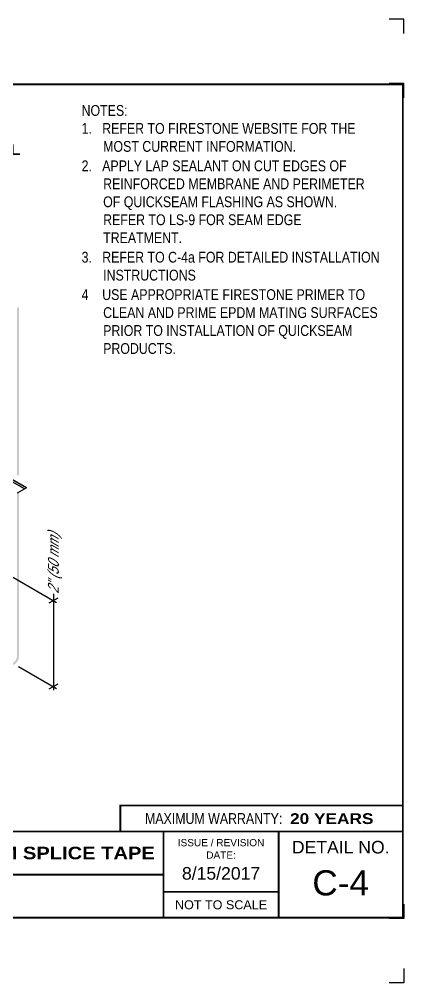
# Model space of a CAD drawing. Header units: inches. Extents: x 99.4 to 119.5, y -221.5 to -204.7.
# Drawn here: x 112.8 to 119.48, y -221.46 to -204.7 of the extents above; entities that cross this region are included whole.
import ezdxf
from ezdxf.enums import TextEntityAlignment as Align

# ---------------------------------------------------------------- set-up
doc = ezdxf.new("R2010")
doc.units = ezdxf.units.IN
doc.header["$MEASUREMENT"] = 0
doc.layers.get('0').update_dxf_attribs({"linetype": 'CONTINUOUS'})
doc.layers.get('DEFPOINTS').update_dxf_attribs({"linetype": 'CONTINUOUS'})
for name, color, linetype in [('FSBP-ANNO-NOTE', 7, 'CONTINUOUS'), ('FSBP-MEMBRANE', 7, 'CONTINUOUS'), ('FSBP-TTLB', 7, 'CONTINUOUS'), ('FSBP-TTLB-BORDER', 7, 'CONTINUOUS'), ('FSBP-TTLB-TEXT', 7, 'CONTINUOUS')]:
    doc.layers.add(name, color=color, linetype=linetype)
doc.styles.add('FSBP_ARIAL', font='arial.ttf')
doc.styles.add('FSBP_ARIAL_BOLD', font='')
doc.styles.add('FSBP_ARIAL_NAR', font='ARIALN.TTF')
doc.styles.get('FSBP_ARIAL_BOLD').set_extended_font_data('Arial Black')

# ---------------------------------------------------------------- blocks, each defined once
blk = doc.blocks.new('TTLB-EPDM_1')
at = {"layer": 'DEFPOINTS', "linetype": 'Continuous', "ltscale": 1.75}
for points in [[(20.01562500000003, 13.88083333333333), (20.01562500000003, 14.13083333333333), (19.76562500000003, 14.13083333333333)], [(20.01562500000003, -2.380833333333342), (20.01562500000003, -2.630833333333342), (19.76562500000003, -2.630833333333342)]]:
    blk.add_lwpolyline(points, dxfattribs=at)
at = {"layer": 'DEFPOINTS', "color": 1}
for points in [[(20.015625, 12.765625), (20.015625, 13.015625), (19.765625, 13.015625)], [(20.015625, -1.265625), (20.015625, -1.515625), (19.765625, -1.515625)]]:
    blk.add_lwpolyline(points, dxfattribs=at)
at = {"layer": 'FSBP-TTLB', "const_width": 0.03125}
blk.add_lwpolyline([(15.09028770518938, 0), (20, 0), (20, 0.4512598240669945), (15.09028770518938, 0.4512598240669945)], close=True, dxfattribs=at)
for points in [[(0, 0), (0, -1.5), (20, -1.5), (20, 0), (0, 0)], [(15.84028770518938, 0), (15.84028770518938, -1.5)], [(17.84110496735593, 0), (17.84110496735593, -1.5)], [(20, 0), (20, -1.5)], [(4.825208527206769, -0.75), (15.84028770518938, -0.75)], [(15.84028770518938, -1.048740175933006), (17.84110496735593, -1.048740175933006)]]:
    blk.add_lwpolyline(points, dxfattribs=at)
at = {"layer": 'FSBP-TTLB-BORDER', "const_width": 0.03125}
blk.add_lwpolyline([(20, 0), (20, 13), (0, 13), (0, 0)], dxfattribs=at)
at = {"layer": 'FSBP-TTLB-TEXT', "style": 'FSBP_ARIAL_NAR'}
blk.add_text('MAXIMUM WARRANTY:', height=0.1875, dxfattribs=at).set_placement((17.90516569312837, 0.2256299120335257), align=Align.MIDDLE_RIGHT)
at = {"layer": 'FSBP-TTLB-TEXT', "style": 'FSBP_ARIAL'}
for s, height, p in [('ISSUE / REVISION', 0.125, (16.84069633627263, -0.1938496373466023)), ('DETAIL NO.', 0.21875, (18.92055248367797, -0.2724398367368792)), ('DATE:', 0.125, (16.84069633627263, -0.409973105348854)), ('NOT TO SCALE', 0.15625, (16.84069633627263, -1.274370087966503))]:
    blk.add_text(s, height=height, dxfattribs=at).set_placement(p, align=Align.MIDDLE_CENTER)
at = {"layer": 'FSBP-TTLB-TEXT'}
for tag, height, style, p in [('MAXIMUM_WARRANTY', 0.1875, 'FSBP_ARIAL_BOLD', (18.03987100774941, 0.2240244307510579)), ('ACCPT_SYSTEMS', 0.21875, 'FSBP_ARIAL', (12.49438170418193, -1.125))]:
    blk.add_attdef(tag, text='', height=height, dxfattribs=dict(at, style=style)).set_placement(p, align=Align.MIDDLE_LEFT)
for tag, height, style, p in [('DETAIL_DESCP_LINE_1', 0.21875, 'FSBP_ARIAL_BOLD', (10.33118450231211, -0.3736318192489421)), ('ISSUE_REV_DATE', 0.21875, 'FSBP_ARIAL', (16.84069633627263, -0.7282559425942452)), ('DETAIL_NUMBER', 0.4375, 'FSBP_ARIAL', (18.91941590748775, -0.8931630692489421))]:
    blk.add_attdef(tag, text='', height=height, dxfattribs=dict(at, style=style)).set_placement(p, align=Align.MIDDLE_CENTER)

msp = doc.modelspace()

# ---------------------------------------------------------------- hatches: boundary and pattern name
at = {"layer": 'FSBP-MEMBRANE'}
h = msp.add_hatch(color=256, dxfattribs=at)
h.paths.add_polyline_path([(103.8283469538663, -209.3496345554755), (103.7945178365309, -209.3301033054756), (103.794517836531, -212.3454629839537), (103.8283469538663, -212.3649942339536)])
h.paths.add_polyline_path([(103.9560845365119, -212.4387435616797), (103.9222554191767, -212.4192123116798), (103.6667802538852, -212.5667109671319), (103.7006093712207, -212.5862422171321)])
h.paths.add_polyline_path([(103.8283469538663, -212.6599915448581), (103.794517836531, -212.6404602948581), (103.7945178365311, -215.6948824733362, 0.2679491924311406), (103.8726428365311, -215.8301989426776), (105.7577621507201, -216.9185730861792), (105.7577621507201, -216.8795105861794), (103.906471953866, -215.8106676926775, -0.267949192430832), (103.8283469538663, -215.6753512233362)])
h.paths.add_polyline_path([(106.1246389740626, -216.9185730861792), (106.1246389740626, -216.8795105861792), (105.75776215072, -217.0913270188953), (105.75776215072, -217.1303895188955)])
h.paths.add_polyline_path([(106.1246389740626, -217.0913270188954), (106.1246389740626, -217.1303895188953), (107.5558872197523, -217.9567210788215), (107.5558872197523, -217.9176585788216)])
h.paths.add_polyline_path([(109.1807874767588, -217.9176585788216), (107.5558872197523, -217.9176585788215), (107.5558872197522, -217.9567210788215), (109.1807874767587, -217.9567210788215)])
h.paths.add_polyline_path([(110.6120357224484, -217.1303895188958), (110.6120357224485, -217.0913270188954), (109.1807874767588, -217.9176585788216), (109.1807874767587, -217.9567210788217)])
h.paths.add_polyline_path([(110.6120357224485, -216.8795105861792), (110.6120357224485, -216.9185730861792), (110.978912545791, -217.1303895188955), (110.978912545791, -217.0913270188954)])
h.paths.add_polyline_path([(112.7129168231086, -215.9174452498941, 0.2679491924307593), (112.7910418231083, -215.7821287805529), (112.7910418231083, -214.4642068214298), (112.7572127057731, -214.4446755714299), (112.7572127057731, -215.7625975305527, -0.2679491924312281), (112.6790877057732, -215.8979139998941), (110.978912545791, -216.8795105861792), (110.978912545791, -216.9185730861794)])
h.paths.add_polyline_path([(112.7910418231084, -212.9193574730457), (112.7572127057731, -212.9388887230456), (112.7572127057731, -214.4446755714299), (112.7910418231083, -214.4642068214298)])
h.paths.add_polyline_path([(112.6633042404625, -212.6981094898674), (112.6294751231273, -212.7176407398674), (112.8849502884186, -212.8651393953195), (112.9187794057539, -212.8456081453196)])
h.paths.add_polyline_path([(112.7910418231084, -209.7006513546344), (112.7572127057732, -209.7201826046343), (112.7572127057732, -212.643891412141), (112.7910418231084, -212.6243601621412)])

# ---------------------------------------------------------------- linework, layer by layer
at = {"layer": 'FSBP-ANNO-NOTE'}
for p, q in [((112.3592568279162, -214.2149156382237), (113.4427446567113, -214.8404676278422)), ((113.3886180689747, -214.6897677090903), (113.3886180689747, -216.3700615460864)), ((113.4651646234368, -214.7650234540181), (113.3120715145128, -214.8534118016665)), ((112.7805750577791, -215.9565077498938), (113.4427446567113, -216.3388115460866)), ((113.4651646234367, -216.2633673722623), (113.3120715145127, -216.3517557199107))]:
    msp.add_line(p, q, dxfattribs=at)
at = {"layer": 'FSBP-MEMBRANE'}
for p, q in [((112.918779405754, -212.8456081453196), (112.6633042404627, -212.6981094898675)), ((112.8849502884187, -212.8651393953195), (112.6294751231273, -212.7176407398673)), ((112.9187794057539, -212.8456081453195), (112.7572127057729, -212.9388887230457))]:
    msp.add_line(p, q, dxfattribs=at)

# ---------------------------------------------------------------- block references
ref = msp.add_blockref('TTLB-EPDM_1', (99.46270113045489, -218.8271762231815))
ref.add_attrib('DETAIL_DESCP_LINE_1', 'INSIDE CORNER WITH 3" FLAP AND QUICKSEAM SPLICE TAPE', dxfattribs={"layer": 'FSBP-TTLB-TEXT', "height": 0.21875, "style": 'FSBP_ARIAL_BOLD'}).set_placement((109.793885632767, -219.2008080424305), align=Align.MIDDLE_CENTER)
ref.add_attrib('ISSUE_REV_DATE', '8/15/2017', dxfattribs={"layer": 'FSBP-TTLB-TEXT', "height": 0.21875, "style": 'FSBP_ARIAL'}).set_placement((116.3033974667275, -219.5554321657758), align=Align.MIDDLE_CENTER)
ref.add_attrib('DETAIL_NUMBER', 'C-4', dxfattribs={"layer": 'FSBP-TTLB-TEXT', "height": 0.4375, "style": 'FSBP_ARIAL'}).set_placement((118.3821170379426, -219.7203392924305), align=Align.MIDDLE_CENTER)
ref.add_attrib('MAXIMUM_WARRANTY', '20 YEARS', dxfattribs={"layer": 'FSBP-TTLB-TEXT', "height": 0.1875, "style": 'FSBP_ARIAL_BOLD'}).set_placement((117.5025721382043, -218.6031517924305), align=Align.MIDDLE_LEFT)

# ---------------------------------------------------------------- texts
at = {"layer": 'FSBP-ANNO-NOTE', "style": 'FSBP_ARIAL_NAR', "oblique": 30}
msp.add_text('2" (50 mm)', height=0.1875, rotation=90, dxfattribs=at).set_placement((113.3886180689747, -214.6960150801743), align=Align.MIDDLE_LEFT)
at = {"layer": 'FSBP-ANNO-NOTE', "char_height": 0.1875, "attachment_point": 1}
for s, width, gutter_width, heights, insert, style in [('NOTES:\\P1.   REFER TO FIRESTONE WEBSITE FOR THE                \\P{\\W6.27837; }MOST CURRENT INFORMATION.\\P{\\H0.08333x;\\P}2.   APPLY LAP SEALANT ON CUT EDGES OF \\P{\\W6.27837; }REINFORCED MEMBRANE AND PERIMETER \\P{\\W6.27837; }OF QUICKSEAM FLASHING AS SHOWN.  \\P{\\W6.27837; }REFER TO LS-9 FOR SEAM EDGE \\P{\\W6.27837; }TREATMENT. \\P{\\H0.08333x;\\P}3.   REFER TO C-4a FOR DETAILED INSTALLATION \\P{\\W6.27837; }INSTRUCTIONS\\P{\\H0.08333x;\\P}4    USE APPROPRIATE FIRESTONE PRIMER TO \\P{\\W6.27837; }CLEAN AND PRIME EPDM MATING SURFACES \\P{\\W6.27837; }PRIOR TO INSTALLATION OF QUICKSEAM \\P{\\W6.27837; }PRODUCTS.', 5.173213509342361, 23.08110225731588, [4.690051073968705], (113.8792602400063, -206.1890517674083), 'FSBP_ARIAL_NAR'), ('USE APPROPRIATE TERMINATION DETAIL', 4.379227235887811, 5, [0.6027234361508567], (109.569061933212, -206.5605247987052), 'FSBP_ARIAL_BOLD')]:
    msp.add_mtext_dynamic_manual_height_columns(s, width=width, gutter_width=gutter_width, heights=heights, dxfattribs=dict(at, insert=insert, style=style))

doc.saveas('drawing.dxf')
